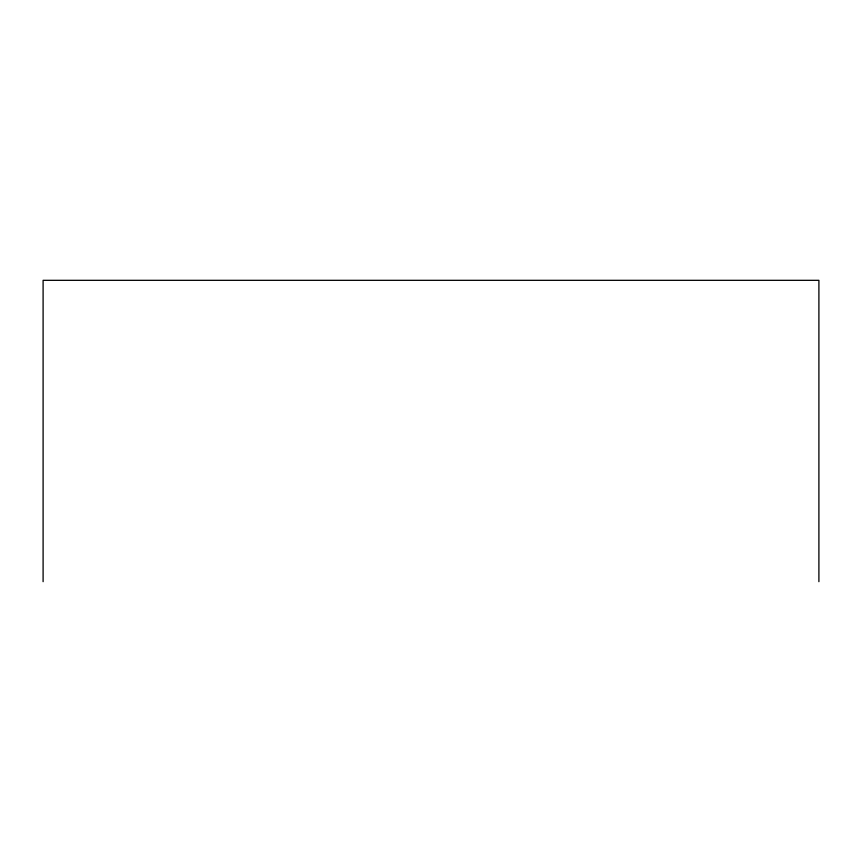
<?xml version="1.0" encoding="UTF-8"?>
<svg xmlns="http://www.w3.org/2000/svg" width="862" height="862" viewBox="0 0 862 862"><rect width="100%" height="100%" fill="white"/><g stroke="black" fill="none" stroke-linecap="round" stroke-linejoin="round"><path stroke-width="1.29" d="M818.9 581.678L818.9 280.322L43.1 280.322L43.1 581.678"/></g></svg>
